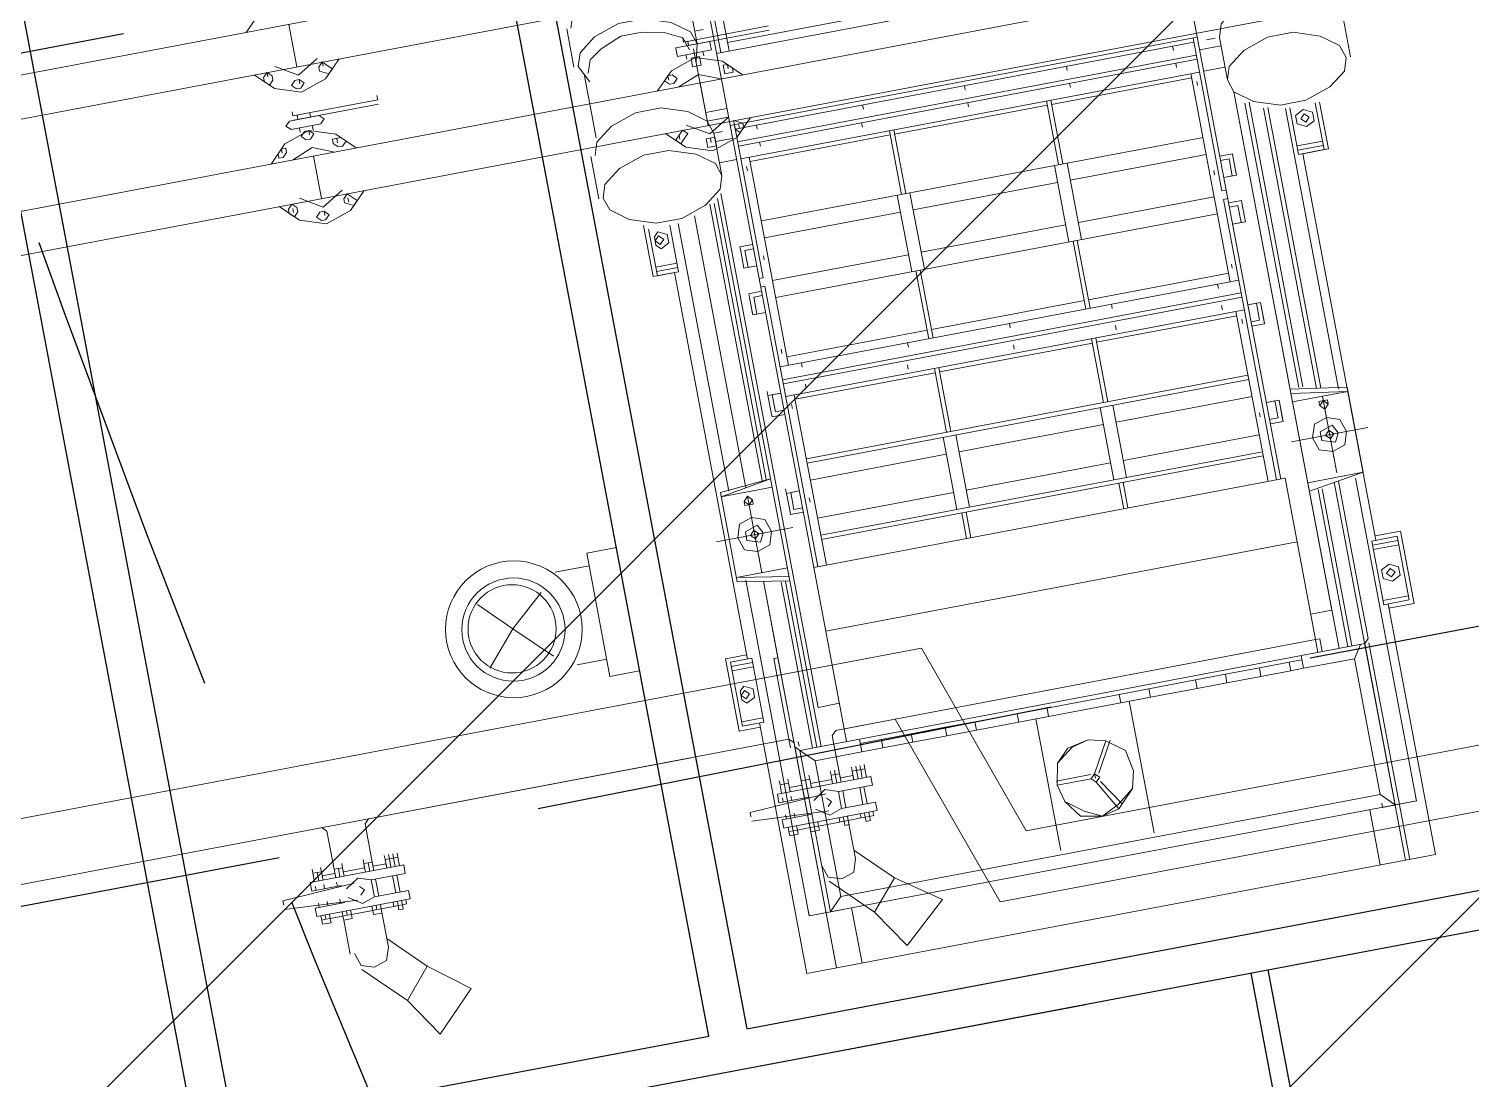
# Model space of a CAD drawing. Extents: x 407440 to 411585, y 6041728 to 6045069.
# Drawn here: x 410434.59 to 410453.75, y 6044300.17 to 6044314.12 of the extents above; entities that cross this region are included whole.
import ezdxf

# ---------------------------------------------------------------- set-up
doc = ezdxf.new("R2010")
doc.units = 0
doc.header["$LTSCALE"] = 5
doc.linetypes.add('foc-TIELINE', pattern=[1.875, 1.25, -0.625])
doc.layers.add('C-WS-T', color=13, linetype='Continuous', lineweight=9)
for name, color, linetype in [('P-BUFFER-PURPLE', 187, 'foc-TIELINE'), ('P-PROPOSED-EXISTING-H', 59, 'Continuous'), ('T-TIE', 201, 'foc-TIELINE')]:
    doc.layers.add(name, color=color, linetype=linetype)
doc.styles.add('80CG', font='ARIALN.TTF', dxfattribs={"height": 10})
doc.dimstyles.new('Compass 5 000', dxfattribs={"dimscale": 5, "dimtxt": 9, "dimasz": 2, "dimexe": 0.2, "dimexo": 0.0625, "dimgap": 0.5, "dimtad": 0, "dimtih": 1, "dimtoh": 1, "dimzin": 0, "dimdsep": 46, "dimtxsty": '80CG', "dimcen": 0.1, "dimse1": 1, "dimse2": 1, "dimclrd": 256, "dimclrt": 256, "dimaunit": 1, "dimadec": 4, "dimazin": 0, "dimtfac": 0.06, "dimtofl": 0, "dimtmove": 0, "dimatfit": 1, "dimfxl": 0.2, "dimtolj": 1, "dimtzin": 0, "dimlwd": -1, "dimarcsym": 0})

# ---------------------------------------------------------------- blocks, each defined once
blk = doc.blocks.new('P-RIG-877')
at = {"layer": 'T-TIE', "linetype": 'ByBlock', "lineweight": 25}
for points in [[(-5.7404, 0.0459), (-9.5405, 0.0459), (-9.5405, -12.2844), (-5.7404, -12.2844)], [(-9.4486, -0.0574), (-9.4486, -7.474), (-5.8437, -7.474), (-5.8437, -0.0574)], [(-5.8437, -7.5773), (-9.4486, -7.5773), (-9.4486, -8.8631), (-5.8437, -8.8631)], [(-9.4486, -8.9665), (-9.4486, -12.1811), (-5.8437, -12.1811), (-5.8437, -8.9665)]]:
    blk.add_lwpolyline(points, close=True, dxfattribs=at)
for points in [[(-5.7404, 0.0459), (-4.8219, 0.0459), (-4.8219, -6.1307), (-5.7404, -6.1307)], [(-5.7404, 0), (-4.8678, 0), (-4.8678, -6.0848), (-5.7404, -6.0848)], [(-6.5325, -4.4316), (-6.5325, -5.8207)], [(-6.5325, -6.5211), (-6.5211, -7.9102)], [(-5.7404, -7.4854), (-5.7404, -6.5785)], [(-8.7483, -9.9997), (-8.7483, -8.6105)], [(-6.5211, -8.6105), (-6.5211, -9.9997)]]:
    blk.add_lwpolyline(points, dxfattribs=at)
at = {"layer": 'T-TIE', "linetype": 'ByBlock', "lineweight": 18}
for points in [[(-6.5785, -7.0951), (-6.5785, -6.9344), (-6.0503, -6.7507), (-6.0503, -0.62), (-6.0618, -0.574), (-6.1077, -0.5396), (-6.1537, -0.5396), (-6.1996, -0.574), (-6.2111, -0.62)], [(-6.7507, -12.2844), (-6.7507, -6.831), (-6.2226, -6.6473), (-6.2226, -0.62)], [(-8.1972, -5.4304), (-8.2317, -5.4419), (-8.2661, -5.4878), (-8.2891, -5.5567), (-8.2891, -5.6256), (-8.2661, -5.6944), (-8.2317, -5.7404), (-8.1972, -5.7518), (-8.0824, -5.7518)], [(-8.1972, -5.4189), (-8.0824, -5.4189)], [(-7.9791, -5.5222), (-7.8528, -5.5222), (-7.8528, -5.5911), (-6.8081, -5.5911)], [(-7.9791, -5.5337), (-7.8528, -5.5337), (-7.8528, -5.6026), (-7.9791, -5.6026)], [(-7.8758, -5.5337), (-7.8758, -5.6026)], [(-7.8643, -5.5337), (-7.8643, -5.6026)], [(-6.6244, -5.5911), (-6.6244, -5.5222), (-6.8196, -5.5222), (-6.8196, -5.5911)], [(-6.7966, -5.5337), (-6.7966, -5.6026)], [(-6.7851, -5.5337), (-6.7851, -5.6026)], [(-7.2443, -5.7404), (-7.2214, -5.5911), (-6.9918, -5.5911), (-6.9918, -5.7404)], [(-7.2329, -5.7404), (-7.2099, -5.5911), (-7.2099, -5.7404)], [(-7.1066, -5.7633), (-7.1066, -5.5567)], [(-6.9918, -5.5911), (-6.9688, -5.7404), (-6.9918, -5.5911)], [(-6.6359, -7.2903), (-5.9585, -7.2903), (-5.9585, -5.5911), (-6.6359, -5.5911)], [(-7.9791, -5.6141), (-7.2214, -5.6141), (-7.9791, -5.6141)], [(-6.9803, -5.6141), (-6.1077, -5.6141), (-6.9803, -5.6141)], [(-6.1192, -5.6141), (-6.1077, -5.6141), (-6.1077, -5.7059), (-6.1192, -5.7059)], [(-6.1077, -5.6141), (-6.1077, -7.2558)], [(-7.9906, -5.66), (-7.2329, -5.66)], [(-7.0032, -5.66), (-7.2099, -5.66)], [(-7.0377, -5.66), (-7.0492, -5.66)], [(-6.9803, -5.66), (-6.7966, -5.66), (-6.8081, -5.66)], [(-6.5555, -5.66), (-6.7966, -5.66), (-6.5555, -5.66)], [(-6.544, -7.1984), (-6.1077, -7.1984), (-6.1422, -7.164), (-6.1422, -5.7059), (-6.1077, -5.6715), (-6.544, -5.6715), (-6.5555, -5.66)], [(-6.544, -5.66), (-5.9585, -5.66)], [(-8.0135, -5.7059), (-7.2443, -5.7059)], [(-7.9906, -5.6715), (-7.2329, -5.6715)], [(-6.9803, -5.6715), (-5.9585, -5.6715)], [(-6.9688, -5.7059), (-6.544, -5.7059)], [(-6.5555, -5.6715), (-6.567, -5.6715)], [(-6.544, -5.6715), (-6.544, -7.1984), (-6.544, -5.6715)], [(-6.544, -5.683), (-6.5096, -5.7059), (-6.5096, -5.8437), (-6.544, -5.8437)], [(-6.1422, -5.7059), (-6.5096, -5.7059)], [(-6.6473, -5.7978), (-6.6473, -5.7404), (-8.048, -5.7404), (-6.544, -5.7404)], [(-8.0135, -5.7174), (-7.2443, -5.7174)], [(-6.9688, -5.7174), (-6.544, -5.7174)], [(-6.1077, -5.7404), (-5.9585, -5.7404)], [(-8.1972, -5.7863), (-8.1972, -5.7633), (-8.1972, -5.7863)], [(-8.1743, -5.7518), (-8.1743, -5.8092)], [(-8.1169, -5.7518), (-8.1169, -5.8092)], [(-7.8873, -5.8092), (-7.8873, -5.7748), (-7.8758, -5.7748), (-7.8873, -5.7748), (-7.8758, -5.7748)], [(-7.8299, -5.7748), (-7.8299, -5.8092), (-7.8299, -5.7863), (-7.8758, -5.7863), (-7.8758, -5.8092)], [(-7.8299, -5.7748), (-7.8758, -5.7748), (-7.8299, -5.7748)], [(-7.761, -5.8092), (-7.761, -5.7748), (-7.7495, -5.7748), (-7.761, -5.7748), (-7.7495, -5.7748)], [(-7.7036, -5.7748), (-7.7036, -5.8092), (-7.7036, -5.7863), (-7.7495, -5.7863), (-7.7495, -5.8092)], [(-7.7036, -5.7748), (-7.7495, -5.7748), (-7.7036, -5.7748)], [(-7.4395, -5.8092), (-7.4395, -5.7863), (-7.4854, -5.7863), (-7.4854, -5.8092), (-7.4854, -5.7748)], [(-7.428, -5.7748), (-7.428, -5.8092)], [(-7.1755, -5.8092), (-7.1755, -5.7863), (-7.2214, -5.7863), (-7.2214, -5.8092), (-7.2214, -5.7748)], [(-7.164, -5.7748), (-7.164, -5.8092)], [(-9.4486, -7.0721), (-7.0147, -7.0721), (-6.5785, -7.0721), (-6.5785, -5.7978), (-7.0147, -5.7978), (-6.5785, -5.7978)], [(-9.4486, -5.8092), (-7.0147, -5.8092)], [(-8.4039, -5.8092), (-8.4039, -7.0721)], [(-7.7954, -5.8092), (-7.7954, -5.8207), (-8.2087, -5.8207)], [(-8.2087, -5.8092), (-8.2087, -7.0721)], [(-8.1972, -7.0606), (-8.1972, -5.8207)], [(-8.1628, -7.0606), (-8.1628, -5.8207)], [(-8.1513, -5.8207), (-8.1513, -7.0606)], [(-8.1169, -5.8207), (-8.1169, -7.0606)], [(-7.7725, -5.8092), (-7.7725, -5.8207), (-7.0147, -5.8207)], [(-7.5543, -7.0606), (-7.5543, -5.8207)], [(-7.5199, -7.0606), (-7.5199, -5.8207)], [(-7.5084, -5.8207), (-7.5084, -7.0606)], [(-7.474, -5.8207), (-7.474, -7.0606)], [(-7.0147, -5.7978), (-7.0147, -7.0721), (-7.0147, -5.7978)], [(-6.8425, -5.7978), (-6.8425, -7.0721)], [(-6.544, -5.7863), (-6.5785, -5.7863), (-6.5785, -5.7978), (-6.544, -5.7978)], [(-7.5543, -5.8437), (-8.1169, -5.8437)], [(-8.1054, -5.8437), (-8.1054, -6.2226)], [(-8.0824, -5.8322), (-8.0939, -5.8322)], [(-7.9447, -5.8437), (-7.9447, -7.0377), (-7.9447, -5.8437)], [(-7.8987, -5.8437), (-7.8987, -6.2111)], [(-7.8413, -5.8322), (-7.8528, -5.8322)], [(-7.7839, -5.8437), (-7.7839, -6.2111)], [(-7.738, -5.8437), (-7.738, -7.0377), (-7.738, -5.8437)], [(-7.5888, -5.8322), (-7.6002, -5.8322)], [(-7.5773, -6.2226), (-7.5773, -5.8437)], [(-7.0147, -5.8437), (-7.474, -5.8437)], [(-7.4625, -5.8437), (-7.4625, -6.2226)], [(-7.4395, -5.8322), (-7.451, -5.8322)], [(-7.3017, -5.8437), (-7.3017, -7.0377)], [(-7.2903, -5.8437), (-7.2903, -7.0377)], [(-7.2443, -5.8437), (-7.2443, -6.2111)], [(-7.1869, -5.8322), (-7.1984, -5.8322)], [(-7.141, -5.8437), (-7.141, -6.2111)], [(-7.0951, -5.8437), (-7.0951, -7.0377)], [(-7.0836, -5.8437), (-7.0836, -7.0377)], [(-6.5325, -5.8781), (-6.5325, -5.8437)], [(-6.5096, -5.8781), (-6.5096, -5.8437)], [(-8.1858, -5.8781), (-8.1972, -5.8781)], [(-8.1398, -5.8781), (-8.1513, -5.8781)], [(-7.5428, -5.8781), (-7.5543, -5.8781)], [(-7.4854, -5.8781), (-7.4969, -5.8781)], [(-6.5325, -6.0503), (-6.5325, -5.9585)], [(-6.5096, -6.0503), (-6.5096, -5.9585)], [(-8.1858, -6.1652), (-8.1972, -6.1652)], [(-8.1398, -6.1652), (-8.1513, -6.1652)], [(-7.5428, -6.1652), (-7.5543, -6.1652)], [(-7.4854, -6.1652), (-7.4969, -6.1652)], [(-6.5325, -6.257), (-6.5325, -6.1307)], [(-6.5096, -6.257), (-6.5096, -6.1307)], [(-8.1169, -6.2226), (-7.9447, -6.2226)], [(-8.1169, -6.234), (-7.9447, -6.234)], [(-8.1054, -6.234), (-8.1054, -6.6473)], [(-7.738, -6.2111), (-7.9447, -6.2111)], [(-7.738, -6.2226), (-7.5543, -6.2226)], [(-7.738, -6.234), (-7.5543, -6.234)], [(-7.5773, -6.6473), (-7.5773, -6.234)], [(-7.474, -6.2226), (-7.3017, -6.2226)], [(-7.474, -6.234), (-7.3017, -6.234)], [(-7.4625, -6.234), (-7.4625, -6.6473)], [(-7.0951, -6.2111), (-7.2903, -6.2111)], [(-7.0836, -6.2226), (-7.0147, -6.2226)], [(-7.0836, -6.234), (-7.0147, -6.234)], [(-7.738, -6.2455), (-7.9447, -6.2455)], [(-7.8987, -6.2455), (-7.8987, -6.6359)], [(-7.7839, -6.2455), (-7.7839, -6.6359)], [(-7.0951, -6.2455), (-7.2903, -6.2455)], [(-7.2443, -6.2455), (-7.2443, -6.6359)], [(-7.141, -6.2455), (-7.141, -6.6359)], [(-6.1537, -6.3144), (-6.5096, -6.3144)], [(-6.5325, -6.5325), (-6.5325, -6.3374)], [(-6.5096, -6.5325), (-6.5096, -6.3374)], [(-6.3374, -6.4292), (-6.4177, -6.3833)], [(-6.3259, -6.4407), (-6.3374, -6.4407), (-6.4177, -6.3948)], [(-6.3144, -6.4292), (-6.2455, -6.3833)], [(-6.3144, -6.4407), (-6.234, -6.3948)], [(-8.1858, -6.4407), (-8.1972, -6.4407)], [(-8.1398, -6.4407), (-8.1513, -6.4407)], [(-7.5428, -6.4407), (-7.5543, -6.4407)], [(-7.4854, -6.4407), (-7.4969, -6.4407)], [(-6.3374, -6.4522), (-6.3374, -6.544)], [(-6.3259, -6.4522), (-6.3259, -6.544)], [(-6.1537, -6.567), (-6.5096, -6.567)], [(-6.5325, -6.7277), (-6.5325, -6.6129)], [(-6.5096, -6.7277), (-6.5096, -6.6129)], [(-8.1169, -6.6473), (-7.9447, -6.6473)], [(-8.1169, -6.6588), (-7.9447, -6.6588)], [(-8.1054, -6.6588), (-8.1054, -7.0377)], [(-7.738, -6.6359), (-7.9447, -6.6359)], [(-7.738, -6.6473), (-7.5543, -6.6473)], [(-7.738, -6.6588), (-7.5543, -6.6588)], [(-7.5773, -7.0377), (-7.5773, -6.6588)], [(-7.474, -6.6473), (-7.3017, -6.6473)], [(-7.474, -6.6588), (-7.3017, -6.6588)], [(-7.4625, -6.6588), (-7.4625, -7.0377)], [(-7.0951, -6.6359), (-7.2903, -6.6359)], [(-7.0836, -6.6473), (-7.0147, -6.6473)], [(-7.0836, -6.6588), (-7.0147, -6.6588)], [(-8.4269, -6.6703), (-8.4269, -7.0377)], [(-7.738, -6.6703), (-7.9447, -6.6703)], [(-7.8987, -6.6703), (-7.8987, -7.0377)], [(-7.7839, -6.6703), (-7.7839, -7.0377)], [(-7.0951, -6.6703), (-7.2903, -6.6703)], [(-7.2443, -6.6703), (-7.2443, -7.0377)], [(-7.141, -6.6703), (-7.141, -7.0377)], [(-8.1858, -6.7162), (-8.1972, -6.7162)], [(-8.1398, -6.7277), (-8.1513, -6.7277)], [(-7.5428, -6.7162), (-7.5543, -6.7162)], [(-7.4854, -6.7277), (-7.4969, -6.7277)], [(-6.5325, -6.8999), (-6.5325, -6.8081)], [(-6.5096, -6.8999), (-6.5096, -6.8081)], [(-6.0848, -6.8999), (-5.9815, -7.0147)], [(-8.1858, -7.0032), (-8.1972, -7.0032)], [(-8.1398, -7.0032), (-8.1513, -7.0032)], [(-7.5428, -7.0032), (-7.5543, -7.0032)], [(-7.4854, -7.0032), (-7.4969, -7.0032)], [(-6.5325, -7.0377), (-6.5325, -6.9803)], [(-6.5096, -7.0377), (-6.5096, -6.9803)], [(-8.7598, -7.0377), (-8.4039, -7.0377)], [(-8.335, -7.0147), (-8.3809, -7.0606), (-8.4039, -7.1295), (-8.3809, -7.1984), (-8.335, -7.2443)], [(-8.358, -7.0492), (-8.3695, -7.0492)], [(-8.2202, -7.2443), (-8.1743, -7.1984), (-8.1513, -7.1295), (-8.1743, -7.0606), (-8.2202, -7.0147)], [(-8.1972, -7.0492), (-8.2087, -7.0492)], [(-8.1169, -7.0377), (-7.5543, -7.0377)], [(-8.0824, -7.0492), (-8.0939, -7.0492)], [(-7.8413, -7.0492), (-7.8528, -7.0492)], [(-7.5888, -7.0492), (-7.6002, -7.0492)], [(-7.474, -7.0377), (-7.0147, -7.0377)], [(-7.4395, -7.0492), (-7.451, -7.0492)], [(-7.1869, -7.0492), (-7.1984, -7.0492)], [(-6.544, -7.0377), (-6.5096, -7.0377), (-6.5096, -7.164), (-6.544, -7.1984), (-6.5555, -7.2099), (-6.7966, -7.2099), (-6.7966, -7.2214), (-6.5555, -7.2214)], [(-9.1501, -7.0721), (-9.1501, -7.0606), (-8.4039, -7.0606)], [(-8.335, -7.0721), (-8.358, -7.1295), (-8.335, -7.1869)], [(-8.2546, -7.1295), (-8.2546, -7.0721)], [(-8.2317, -7.1869), (-8.1972, -7.1295), (-8.2317, -7.0721), (-8.2317, -7.1295)], [(-7.7954, -7.0721), (-7.7954, -7.0606), (-8.2087, -7.0606)], [(-8.1743, -7.1181), (-8.1743, -7.0721)], [(-8.1169, -7.1181), (-8.1169, -7.0721)], [(-6.6473, -7.0721), (-6.6473, -7.1295), (-8.0365, -7.1295)], [(-7.8873, -7.1066), (-7.8873, -7.0721)], [(-7.8299, -7.1066), (-7.8758, -7.1066), (-7.8299, -7.1066), (-7.8299, -7.0721), (-7.8299, -7.0951), (-7.8758, -7.0951), (-7.8758, -7.0721)], [(-7.7725, -7.0721), (-7.7725, -7.0606), (-7.0147, -7.0606)], [(-7.761, -7.1066), (-7.761, -7.0721)], [(-7.7495, -7.0721), (-7.7495, -7.0951), (-7.7036, -7.0951), (-7.7036, -7.0721), (-7.7036, -7.1066), (-7.7151, -7.1066)], [(-7.4969, -7.1066), (-7.4854, -7.1066), (-7.4854, -7.0721), (-7.4854, -7.0951), (-7.4395, -7.0951), (-7.4395, -7.0721)], [(-7.428, -7.1066), (-7.428, -7.0721)], [(-7.2329, -7.1066), (-7.2214, -7.1066), (-7.2214, -7.0721), (-7.2214, -7.0951), (-7.1755, -7.0951), (-7.1755, -7.0721)], [(-7.164, -7.1066), (-7.164, -7.0721)], [(-6.5785, -7.0721), (-7.0147, -7.0721)], [(-6.5785, -7.0721), (-6.544, -7.0721), (-6.5785, -7.0721)], [(-8.5417, -7.4395), (-8.5761, -7.428), (-8.6105, -7.3821), (-8.6335, -7.3132), (-8.6335, -7.2443), (-8.6105, -7.1755), (-8.5761, -7.1295), (-8.5417, -7.1181), (-8.4383, -7.1181), (-8.4498, -7.1181)], [(-8.3924, -7.4166), (-8.4383, -7.4395), (-8.4728, -7.428), (-8.5072, -7.3821), (-8.5302, -7.3132), (-8.5302, -7.2443), (-8.5072, -7.1755), (-8.4728, -7.1295), (-8.4383, -7.1181), (-8.3924, -7.1295), (-8.4039, -7.1295)], [(-8.1972, -7.4395), (-8.2317, -7.428), (-8.2661, -7.3821), (-8.2891, -7.3132), (-8.2891, -7.2443), (-8.2661, -7.1755), (-8.2317, -7.1295), (-8.1972, -7.1181), (-8.0824, -7.1181)], [(-7.8758, -7.1066), (-7.8873, -7.1066), (-7.8758, -7.1066)], [(-7.7495, -7.1066), (-7.761, -7.1066), (-7.7495, -7.1066)], [(-7.7495, -7.1066), (-7.7036, -7.1066), (-7.7495, -7.1066)], [(-7.4854, -7.1066), (-7.4395, -7.1066), (-7.4854, -7.1066)], [(-7.4395, -7.1066), (-7.428, -7.1066), (-7.4395, -7.1066)], [(-7.2214, -7.1066), (-7.1755, -7.1066), (-7.2214, -7.1066)], [(-7.1755, -7.1066), (-7.164, -7.1066), (-7.1755, -7.1066)], [(-7.1295, -7.3132), (-7.1295, -7.1066)], [(-8.4269, -7.141), (-8.4613, -7.1525), (-8.4843, -7.1984), (-8.4957, -7.2558), (-8.4957, -7.3132), (-8.4728, -7.3706), (-8.4498, -7.4051), (-8.4154, -7.4166)], [(-8.4498, -7.1525), (-8.4613, -7.1525)], [(-8.4383, -7.141), (-8.4498, -7.141)], [(-8.4269, -7.1295), (-8.2432, -7.1295)], [(-8.335, -7.1295), (-8.2202, -7.1295)], [(-8.1743, -7.1295), (-8.1858, -7.1295)], [(-8.025, -7.141), (-6.544, -7.141)], [(-8.0135, -7.1525), (-7.2673, -7.1525)], [(-8.0135, -7.164), (-7.2673, -7.164)], [(-7.2443, -7.141), (-7.2443, -7.2788), (-7.2673, -7.141), (-7.2558, -7.2788), (-7.0147, -7.2788), (-6.9918, -7.141)], [(-7.0262, -7.141), (-7.0262, -7.2788), (-7.0032, -7.141)], [(-6.9918, -7.1525), (-6.544, -7.1525)], [(-6.9918, -7.164), (-6.544, -7.164)], [(-6.1422, -7.164), (-6.5096, -7.164)], [(-6.1192, -7.2558), (-6.1077, -7.2558), (-6.1077, -7.164)], [(-6.1077, -7.141), (-5.9585, -7.141)], [(-6.5555, -7.1984), (-6.567, -7.1984)], [(-8.358, -7.2099), (-8.3695, -7.2099)], [(-8.1972, -7.2099), (-8.2087, -7.2099)], [(-7.0262, -7.2099), (-7.2329, -7.2099)], [(-7.0606, -7.2099), (-7.0721, -7.2099)], [(-6.7966, -7.2099), (-7.0032, -7.2099), (-5.9585, -7.2099), (-6.544, -7.2099)], [(-6.5785, -8.358), (-6.5785, -7.2214)], [(-7.9791, -7.2558), (-7.2558, -7.2558), (-7.9791, -7.2558)], [(-7.9791, -7.3362), (-7.8528, -7.3362), (-7.8528, -7.2788), (-7.9791, -7.2788)], [(-7.8758, -7.3362), (-7.8758, -7.2788)], [(-7.8643, -7.3362), (-7.8643, -7.2788)], [(-7.0147, -7.2558), (-6.1077, -7.2558), (-7.0147, -7.2558)], [(-6.7966, -7.3362), (-6.7966, -7.2788)], [(-6.7851, -7.3362), (-6.7851, -7.2788)], [(-7.9906, -7.3477), (-7.8528, -7.3477), (-7.8528, -7.2903), (-6.8081, -7.2903)], [(-6.8196, -7.2903), (-6.8196, -7.3477), (-6.6244, -7.3477), (-6.6244, -7.2903)], [(-8.4154, -7.428), (-8.2432, -7.428)], [(-8.5417, -7.451), (-8.4383, -7.451)], [(-8.1972, -7.451), (-8.0824, -7.451)], [(-6.5785, -10.413), (-6.5785, -7.4854)], [(-8.4498, -7.9791), (-8.4613, -7.9791)], [(-8.6909, -8.0595), (-8.7368, -8.1054), (-8.7598, -8.1743), (-8.7368, -8.2432), (-8.6909, -8.2891)], [(-8.5761, -8.2891), (-8.5302, -8.2432), (-8.5072, -8.1743), (-8.5302, -8.1054), (-8.5761, -8.0595)], [(-8.335, -8.0595), (-8.3809, -8.1054), (-8.4039, -8.1743), (-8.3809, -8.2432), (-8.335, -8.2891)], [(-8.2202, -8.2891), (-8.1743, -8.2432), (-8.1513, -8.1743), (-8.1743, -8.1054), (-8.2202, -8.0595)], [(-8.5876, -8.2317), (-8.5531, -8.1743), (-8.5876, -8.1169)], [(-8.5646, -8.1054), (-8.5761, -8.1054)], [(-8.358, -8.1054), (-8.3695, -8.1054)], [(-8.335, -8.1169), (-8.358, -8.1743), (-8.335, -8.2317)], [(-8.2317, -8.2317), (-8.1972, -8.1743), (-8.2317, -8.1169)], [(-8.1972, -8.1054), (-8.2087, -8.1054)], [(-8.6909, -8.1743), (-8.5761, -8.1743)], [(-8.5302, -8.1743), (-8.5417, -8.1743)], [(-8.4383, -8.1628), (-8.4498, -8.1628)], [(-8.4383, -8.1972), (-8.4498, -8.1972)], [(-8.3924, -8.1743), (-8.4039, -8.1743)], [(-8.335, -8.1743), (-8.2202, -8.1743)], [(-8.1743, -8.1743), (-8.1858, -8.1743)], [(-6.0848, -8.1743), (-5.9815, -8.2776)], [(-8.4498, -8.2087), (-8.4613, -8.2087)], [(-8.5646, -8.2546), (-8.5761, -8.2546)], [(-8.358, -8.2546), (-8.3695, -8.2546)], [(-8.1972, -8.2546), (-8.2087, -8.2546)]]:
    blk.add_lwpolyline(points, dxfattribs=at)
at = {"layer": 'T-TIE', "linetype": 'ByBlock', "lineweight": 5}
for points in [[(-8.6909, -12.2844), (-8.6909, -1.1366)], [(-8.5761, -12.2844), (-8.5761, -1.1366)], [(-8.335, -12.2844), (-8.335, -1.1366)], [(-8.2202, -12.2844), (-8.2202, -1.1366)], [(-8.4498, -6.9229), (-8.4498, -7.1525)], [(-8.4383, -7.1525), (-8.4383, -6.9229)], [(-6.1652, -7.0147), (-6.0848, -6.8999)], [(-6.4751, -7.0377), (-6.4637, -7.0377), (-6.4407, -7.0377), (-6.4637, -7.0377), (-6.4637, -7.0492)], [(-6.4751, -7.0721), (-6.4637, -7.0721), (-6.4407, -7.0721), (-6.4637, -7.0721), (-6.4637, -7.0492), (-6.4407, -7.0492)], [(-6.4751, -7.0492), (-6.4637, -7.0492), (-6.4637, -7.0606), (-6.4407, -7.0606)], [(-6.4177, -7.1984), (-6.4177, -7.2788), (-6.4407, -7.2788), (-6.4407, -7.0262), (-6.4177, -7.0262), (-6.4177, -7.1181)], [(-6.3718, -7.0492), (-6.4177, -7.0492)], [(-6.3718, -7.1181), (-6.3718, -7.0262), (-6.3488, -7.0262), (-6.3488, -7.2788), (-6.3718, -7.2788), (-6.3718, -7.1984)], [(-6.3374, -7.0377), (-6.3488, -7.0377), (-6.3374, -7.0377), (-6.3374, -7.0492), (-6.3488, -7.0492)], [(-6.3488, -7.0606), (-6.3374, -7.0606), (-6.3374, -7.0492), (-6.3259, -7.0492), (-6.3259, -7.0606), (-6.3374, -7.0606), (-6.3374, -7.0721), (-6.3488, -7.0721), (-6.3374, -7.0721), (-6.3374, -7.1066), (-6.3259, -7.1066), (-6.3259, -7.1181), (-6.3374, -7.1181), (-6.3374, -7.1295), (-6.3488, -7.1295), (-6.3374, -7.1295), (-6.3374, -7.1869), (-6.3259, -7.1869), (-6.3259, -7.2099), (-6.3374, -7.2099), (-6.3374, -7.2443), (-6.3488, -7.2443)], [(-6.257, -7.1066), (-6.1652, -7.0147), (-6.0848, -7.0836), (-5.9815, -7.0147)], [(-6.4637, -7.0606), (-6.4751, -7.0606)], [(-6.4407, -7.0721), (-6.4522, -7.0721), (-6.4522, -7.1066), (-6.4637, -7.1066), (-6.4637, -7.1181), (-6.4407, -7.1181)], [(-6.3718, -7.0606), (-6.4177, -7.0606)], [(-6.1881, -7.1869), (-6.0848, -7.0836)], [(-8.4154, -7.1066), (-8.4039, -7.1066)], [(-6.5785, -7.0951), (-6.567, -7.1066), (-6.4637, -7.1066), (-6.4407, -7.1066)], [(-6.4637, -7.1066), (-6.4751, -7.1066), (-6.4637, -7.1066), (-6.4637, -7.1295), (-6.4407, -7.1295)], [(-6.4637, -7.1181), (-6.4751, -7.1181)], [(-6.3833, -7.1869), (-6.3603, -7.1525), (-6.3718, -7.1181), (-6.4177, -7.1181), (-6.4292, -7.1525), (-6.4062, -7.1869)], [(-6.3718, -7.1066), (-6.4177, -7.1066)], [(-6.234, -7.1984), (-6.1996, -7.1869), (-6.1881, -7.1525), (-6.1996, -7.1181), (-6.234, -7.1066), (-6.3374, -7.1066), (-6.3488, -7.1066), (-6.3374, -7.1066), (-6.3374, -7.1181), (-6.3488, -7.1181)], [(-8.4154, -7.1525), (-8.4039, -7.1525)], [(-6.4522, -7.1869), (-6.4522, -7.1295), (-6.4637, -7.1295), (-6.4751, -7.1295)], [(-6.3948, -7.3591), (-6.4062, -7.3591), (-6.4177, -7.1525)], [(-6.3833, -7.1525), (-6.3948, -7.141), (-6.4062, -7.1525)], [(-6.3718, -7.1525), (-6.3833, -7.3591)], [(-6.4407, -7.1869), (-6.4637, -7.1869), (-6.4637, -7.2099), (-6.4637, -7.1869), (-6.4751, -7.1869)], [(-6.4637, -7.1984), (-6.4407, -7.1984)], [(-6.3488, -7.1869), (-6.3374, -7.1869), (-6.3374, -7.1984), (-6.3488, -7.1984)], [(-6.3374, -7.1984), (-6.3374, -7.2099), (-6.3488, -7.2099), (-6.3374, -7.2099), (-6.3488, -7.2099)], [(-6.5785, -7.2214), (-6.567, -7.2099), (-6.4637, -7.2099), (-6.4751, -7.2099), (-6.4637, -7.2099)], [(-6.4637, -7.2099), (-6.4407, -7.2099), (-6.4637, -7.2099)], [(-6.4407, -7.2443), (-6.4522, -7.2443), (-6.4522, -7.2099)], [(-6.4177, -7.2099), (-6.4292, -7.2099)], [(-6.3718, -7.2099), (-6.3833, -7.2099)], [(-6.234, -7.2099), (-6.3259, -7.2099)], [(-6.4637, -7.2443), (-6.4751, -7.2443)], [(-6.4637, -7.2673), (-6.4751, -7.2673)], [(-6.4407, -7.2443), (-6.4637, -7.2443), (-6.4407, -7.2443)], [(-6.4637, -7.2673), (-6.4407, -7.2673), (-6.4637, -7.2673)], [(-6.4177, -7.2443), (-6.4292, -7.2443)], [(-6.4177, -7.2673), (-6.4292, -7.2673)], [(-6.3718, -7.2443), (-6.3833, -7.2443)], [(-6.3718, -7.2673), (-6.3833, -7.2673)], [(-6.3374, -7.2443), (-6.3488, -7.2443), (-6.3374, -7.2443)], [(-7.164, -7.5773), (-7.164, -7.6576), (-6.831, -7.6576), (-6.831, -7.5773)], [(-7.1295, -7.6576), (-7.1295, -7.7495)], [(-6.877, -7.6576), (-6.877, -7.738)], [(-7.0836, -7.7954), (-7.0032, -7.8873), (-7.0836, -7.9676), (-7.0032, -7.8873), (-7.0836, -7.9676), (-7.0032, -7.8873), (-7.0836, -7.9676), (-7.0032, -7.8873), (-7.0836, -7.9676), (-7.0032, -7.8873), (-7.0836, -7.9676), (-7.0032, -7.8873), (-7.0836, -7.9676), (-7.0032, -7.8873), (-7.0836, -7.9676), (-7.0032, -7.8873), (-7.0836, -7.9676), (-7.0032, -7.8873), (-7.0836, -7.9676), (-7.0032, -7.8873), (-7.0836, -7.9676)], [(-6.9114, -7.9676), (-7.0032, -7.8873), (-6.9114, -7.7954)], [(-8.4498, -7.9791), (-8.4498, -8.2087)], [(-8.4383, -8.2087), (-8.4383, -7.9791)], [(-8.4154, -8.1628), (-8.4039, -8.1628)], [(-8.4154, -8.1972), (-8.4039, -8.1972)], [(-6.1652, -8.2776), (-6.0848, -8.1743)], [(-6.4751, -8.3006), (-6.4637, -8.3006), (-6.4407, -8.3006), (-6.4637, -8.3006), (-6.4637, -8.312)], [(-6.4751, -8.335), (-6.4637, -8.335), (-6.4407, -8.335), (-6.4637, -8.335), (-6.4637, -8.312), (-6.4407, -8.312)], [(-6.4751, -8.312), (-6.4637, -8.312), (-6.4637, -8.3235), (-6.4407, -8.3235)], [(-6.4177, -8.4613), (-6.4177, -8.5417), (-6.4407, -8.5417), (-6.4407, -8.2891), (-6.4177, -8.2891), (-6.4177, -8.3809)], [(-6.3718, -8.312), (-6.4177, -8.312)], [(-6.3718, -8.3809), (-6.3718, -8.2891), (-6.3488, -8.2891), (-6.3488, -8.5417), (-6.3718, -8.5417), (-6.3718, -8.4613)], [(-6.3374, -8.3006), (-6.3488, -8.3006), (-6.3374, -8.3006), (-6.3374, -8.312), (-6.3488, -8.312)], [(-6.3488, -8.3235), (-6.3374, -8.3235), (-6.3374, -8.312), (-6.3259, -8.312), (-6.3259, -8.3235), (-6.3374, -8.3235), (-6.3374, -8.335), (-6.3488, -8.335), (-6.3374, -8.335), (-6.3374, -8.3695), (-6.3488, -8.3695), (-6.3374, -8.3695), (-6.3374, -8.3809), (-6.3488, -8.3809)], [(-6.257, -8.3695), (-6.1652, -8.2776), (-6.0848, -8.3465), (-5.9815, -8.2776)], [(-6.4637, -8.3235), (-6.4751, -8.3235)], [(-6.4407, -8.335), (-6.4522, -8.335), (-6.4522, -8.3695), (-6.4637, -8.3695), (-6.4637, -8.3924), (-6.4407, -8.3924)], [(-6.3718, -8.3235), (-6.4177, -8.3235)], [(-6.1881, -8.4498), (-6.0848, -8.3465)], [(-6.5785, -8.358), (-6.567, -8.3695), (-6.4637, -8.3695), (-6.4407, -8.3695)], [(-6.4522, -8.4498), (-6.4522, -8.3924), (-6.4637, -8.3924), (-6.4751, -8.3924), (-6.4637, -8.3924), (-6.4637, -8.3695), (-6.4751, -8.3695), (-6.4637, -8.3695)], [(-6.4637, -8.3809), (-6.4407, -8.3809)], [(-6.3833, -8.4498), (-6.3603, -8.4154), (-6.3718, -8.3809), (-6.4177, -8.3809), (-6.4292, -8.4154), (-6.4062, -8.4498)], [(-6.3718, -8.3695), (-6.4177, -8.3695)], [(-6.3374, -8.3809), (-6.3374, -8.3924), (-6.3488, -8.3924), (-6.3374, -8.3924), (-6.3374, -8.4498), (-6.3259, -8.4498), (-6.3259, -8.4728)], [(-6.3374, -8.3924), (-6.3259, -8.3924), (-6.3259, -8.3695), (-6.3374, -8.3695), (-6.234, -8.3695), (-6.1996, -8.3809), (-6.1881, -8.4154), (-6.1996, -8.4498), (-6.234, -8.4613)], [(-6.3948, -8.622), (-6.4062, -8.622), (-6.4177, -8.4269)], [(-6.3833, -8.4154), (-6.3948, -8.4039), (-6.4062, -8.4154)], [(-6.3718, -8.4269), (-6.3833, -8.622)], [(-6.4407, -8.4498), (-6.4637, -8.4498), (-6.4637, -8.4728), (-6.4637, -8.4498), (-6.4751, -8.4498)], [(-6.4637, -8.4613), (-6.4407, -8.4613)], [(-6.3488, -8.4498), (-6.3374, -8.4498), (-6.3374, -8.4613), (-6.3488, -8.4613)], [(-6.3374, -8.4613), (-6.3374, -8.4728), (-6.3488, -8.4728), (-6.3374, -8.4728), (-6.3488, -8.4728)], [(-6.5785, -8.4843), (-6.567, -8.4728), (-6.4637, -8.4728), (-6.4751, -8.4728), (-6.4637, -8.4728)], [(-6.4522, -8.4728), (-6.4522, -8.5072), (-6.4407, -8.5072), (-6.4637, -8.5072), (-6.4637, -8.5302), (-6.4637, -8.5072), (-6.4751, -8.5072)], [(-6.4637, -8.4728), (-6.4407, -8.4728), (-6.4637, -8.4728)], [(-6.4177, -8.4728), (-6.4292, -8.4728)], [(-6.3718, -8.4728), (-6.3833, -8.4728)], [(-6.234, -8.4728), (-6.3259, -8.4728), (-6.3374, -8.4728), (-6.3374, -8.5072), (-6.3488, -8.5072), (-6.3374, -8.5072)], [(-6.4637, -8.5302), (-6.4751, -8.5302)], [(-6.4407, -8.5187), (-6.4637, -8.5187)], [(-6.4637, -8.5302), (-6.4407, -8.5302), (-6.4637, -8.5302)], [(-6.4177, -8.5072), (-6.4292, -8.5072)], [(-6.4177, -8.5302), (-6.4292, -8.5302)], [(-6.3718, -8.5072), (-6.3833, -8.5072)], [(-6.3718, -8.5302), (-6.3833, -8.5302)], [(-6.3488, -8.5187), (-6.3374, -8.5187), (-6.3374, -8.5072), (-6.3259, -8.5072), (-6.3259, -8.5302), (-6.3374, -8.5302), (-6.3488, -8.5302), (-6.3374, -8.5302), (-6.3374, -8.5187)]]:
    blk.add_lwpolyline(points, dxfattribs=at)
at = {"layer": 'T-TIE', "linetype": 'ByBlock', "lineweight": 18}
for points in [[(-8.0824, -5.7518), (-8.048, -5.7404), (-8.0135, -5.6944), (-7.9906, -5.6256), (-7.9906, -5.5567), (-8.0135, -5.4878), (-8.048, -5.4419), (-8.0824, -5.4304), (-8.1169, -5.4419), (-8.1513, -5.4878), (-8.1743, -5.5567), (-8.1743, -5.6256), (-8.1513, -5.6944), (-8.1169, -5.7404)], [(-7.9561, -5.5452), (-7.9676, -5.5682), (-7.9561, -5.5911), (-7.9332, -5.5911), (-7.9217, -5.5682), (-7.9332, -5.5452)], [(-6.6359, -5.6026), (-6.8081, -5.6026), (-6.8081, -5.5337), (-6.6359, -5.5337)], [(-6.7277, -5.5452), (-6.7392, -5.5682), (-6.7277, -5.5911), (-6.7047, -5.5911), (-6.6933, -5.5682), (-6.7047, -5.5452)], [(-6.6473, -5.6026), (-6.6473, -5.5337)], [(-7.9447, -5.5567), (-7.9561, -5.5682), (-7.9447, -5.5796), (-7.9332, -5.5682)], [(-7.9447, -5.5567), (-7.9561, -5.5682), (-7.9447, -5.5796), (-7.9332, -5.5682)], [(-6.7162, -5.5567), (-6.7277, -5.5682), (-6.7162, -5.5796), (-6.7047, -5.5682)], [(-6.7162, -5.5567), (-6.7277, -5.5682), (-6.7162, -5.5796), (-6.7047, -5.5682)], [(-7.1066, -5.6141), (-7.141, -5.6256), (-7.1525, -5.66), (-7.141, -5.6944), (-7.1066, -5.7059), (-7.0721, -5.6944), (-7.0606, -5.66), (-7.0721, -5.6256)], [(-7.1869, -5.6485), (-7.1984, -5.66), (-7.1869, -5.6715), (-7.1755, -5.66)], [(-7.1755, -5.66), (-7.1869, -5.6485), (-7.1984, -5.6485), (-7.1984, -5.6715), (-7.1869, -5.6715)], [(-7.1066, -5.637), (-7.1295, -5.6485), (-7.1181, -5.683), (-7.0951, -5.683), (-7.0836, -5.6485)], [(-7.1066, -5.6485), (-7.1181, -5.66), (-7.1066, -5.6715), (-7.0951, -5.66)], [(-7.4395, -5.7748), (-7.428, -5.7748), (-7.4854, -5.7748)], [(-7.1755, -5.7748), (-7.164, -5.7748), (-7.2214, -5.7748)], [(-6.5096, -5.8781), (-6.5325, -5.8781), (-6.5325, -5.9585), (-6.5096, -5.9585)], [(-6.5096, -6.0503), (-6.5325, -6.0503), (-6.5325, -6.1307), (-6.5096, -6.1307)], [(-6.5096, -6.257), (-6.5325, -6.257), (-6.5325, -6.3374), (-6.5096, -6.3374)], [(-6.3259, -6.3374), (-6.3833, -6.3488), (-6.4177, -6.3948), (-6.4292, -6.4407), (-6.4177, -6.4866), (-6.3833, -6.5325), (-6.3259, -6.544), (-6.28, -6.5325), (-6.2455, -6.4866), (-6.2226, -6.4407), (-6.2455, -6.3948), (-6.28, -6.3488)], [(-6.3259, -6.3374), (-6.3833, -6.3488), (-6.4177, -6.3948), (-6.4292, -6.4407), (-6.4177, -6.4981), (-6.3833, -6.5325), (-6.3259, -6.544), (-6.28, -6.5325), (-6.234, -6.4981), (-6.2226, -6.4407), (-6.234, -6.3948), (-6.28, -6.3488)], [(-6.3259, -6.4292), (-6.3374, -6.4407), (-6.3259, -6.4522), (-6.3144, -6.4407)], [(-6.5096, -6.5325), (-6.5325, -6.5325), (-6.5325, -6.6129), (-6.5096, -6.6129)], [(-6.5096, -6.7277), (-6.5325, -6.7277), (-6.5325, -6.8081), (-6.5096, -6.8081)], [(-6.5096, -6.8999), (-6.5325, -6.8999), (-6.5325, -6.9803), (-6.5096, -6.9803)], [(-8.3695, -7.0492), (-8.3695, -7.0606), (-8.3465, -7.0606), (-8.3465, -7.0377), (-8.358, -7.0377)], [(-8.1972, -7.0377), (-8.2087, -7.0377), (-8.2202, -7.0606), (-8.1972, -7.0606), (-8.1858, -7.0492)], [(-8.4728, -7.0951), (-8.4728, -7.1181)], [(-8.4039, -7.141), (-8.3809, -7.141), (-8.3809, -7.1181), (-8.4039, -7.1181)], [(-8.1972, -7.0951), (-8.1972, -7.1181)], [(-8.1628, -7.1181), (-8.1858, -7.1181), (-8.1858, -7.141), (-8.1628, -7.141)], [(-8.0824, -7.4395), (-8.048, -7.428), (-8.0135, -7.3821), (-7.9906, -7.3132), (-7.9906, -7.2443), (-8.0135, -7.1755), (-8.048, -7.1295), (-8.0824, -7.1181), (-8.1169, -7.1295), (-8.1513, -7.1755), (-8.1743, -7.2443), (-8.1743, -7.3132), (-8.1513, -7.3821), (-8.1169, -7.428)], [(-7.1295, -7.164), (-7.164, -7.1755), (-7.1755, -7.2099), (-7.164, -7.2443), (-7.1295, -7.2558), (-7.0951, -7.2443), (-7.0836, -7.2099), (-7.0951, -7.1755)], [(-8.358, -7.2214), (-8.3465, -7.2099), (-8.3465, -7.1984), (-8.358, -7.1869), (-8.3695, -7.1984), (-8.3695, -7.2099)], [(-8.1858, -7.2099), (-8.1972, -7.1984), (-8.2087, -7.1869), (-8.2202, -7.1984), (-8.2087, -7.2099), (-8.1972, -7.2214)], [(-7.2214, -7.1984), (-7.2329, -7.2099), (-7.2214, -7.2214), (-7.2099, -7.2099)], [(-7.2329, -7.2099), (-7.2214, -7.2214), (-7.2099, -7.2214), (-7.2099, -7.1984), (-7.2214, -7.1984)], [(-7.1295, -7.1869), (-7.1525, -7.1984), (-7.141, -7.2329), (-7.1181, -7.2329), (-7.1066, -7.1984)], [(-7.1295, -7.1984), (-7.141, -7.2099), (-7.1295, -7.2214), (-7.1181, -7.2099)], [(-7.2558, -7.2099), (-7.9906, -7.2099)], [(-6.6359, -7.3362), (-6.6359, -7.2788), (-6.8081, -7.2788), (-6.8081, -7.3362)], [(-6.6473, -7.2788), (-6.6473, -7.3362)], [(-7.9332, -7.3247), (-7.9217, -7.3132), (-7.9332, -7.2903), (-7.9561, -7.2903), (-7.9676, -7.3132), (-7.9561, -7.3247)], [(-7.9447, -7.3017), (-7.9561, -7.3132), (-7.9447, -7.3247), (-7.9332, -7.3132)], [(-7.9447, -7.3017), (-7.9561, -7.3132), (-7.9447, -7.3247), (-7.9332, -7.3132)], [(-6.7277, -7.2903), (-6.7392, -7.3132), (-6.7277, -7.3247), (-6.7047, -7.3247), (-6.6933, -7.3132), (-6.7047, -7.2903)], [(-6.7162, -7.3017), (-6.7277, -7.3132), (-6.7162, -7.3247), (-6.7047, -7.3132)], [(-6.7162, -7.3017), (-6.7277, -7.3132), (-6.7162, -7.3247), (-6.7047, -7.3132)], [(-8.5531, -8.0824), (-8.5646, -8.0939), (-8.5761, -8.1054), (-8.5646, -8.1169), (-8.5531, -8.1169), (-8.5417, -8.0939)], [(-8.3695, -8.0939), (-8.3695, -8.1169), (-8.358, -8.1169), (-8.3465, -8.1054), (-8.3465, -8.0939), (-8.358, -8.0824)], [(-8.1972, -8.0824), (-8.2087, -8.0939), (-8.2202, -8.1054), (-8.2087, -8.1169), (-8.1972, -8.1169), (-8.1858, -8.0939)], [(-8.5187, -8.1743), (-8.5302, -8.1628), (-8.5417, -8.1743), (-8.5417, -8.1858), (-8.5302, -8.1972), (-8.5187, -8.1858)], [(-8.4039, -8.1858), (-8.3924, -8.1972), (-8.3809, -8.1858), (-8.3809, -8.1743), (-8.3924, -8.1628), (-8.4039, -8.1743)], [(-8.1628, -8.1743), (-8.1743, -8.1628), (-8.1858, -8.1743), (-8.1858, -8.1858), (-8.1743, -8.1972), (-8.1628, -8.1858)], [(-8.5417, -8.2546), (-8.5531, -8.2432), (-8.5646, -8.2432), (-8.5761, -8.2546), (-8.5646, -8.2661), (-8.5531, -8.2661)], [(-8.358, -8.2661), (-8.3465, -8.2661), (-8.3465, -8.2546), (-8.358, -8.2432), (-8.3695, -8.2432), (-8.3695, -8.2546)], [(-8.1858, -8.2546), (-8.1972, -8.2432), (-8.2087, -8.2432), (-8.2202, -8.2546), (-8.2087, -8.2661), (-8.1972, -8.2661)]]:
    blk.add_lwpolyline(points, close=True, dxfattribs=at)
at = {"layer": 'T-TIE', "linetype": 'ByBlock', "lineweight": 5}
for points in [[(-8.4269, -7.0836), (-8.4154, -7.0836), (-8.4154, -7.1755), (-8.4269, -7.1755), (-8.4383, -7.1755), (-8.4383, -7.0836)], [(-6.3488, -7.0721), (-6.3374, -7.0721)], [(-6.4637, -7.2443), (-6.4637, -7.2673)], [(-6.3488, -7.2673), (-6.3374, -7.2673), (-6.3374, -7.2443), (-6.3259, -7.2443), (-6.3259, -7.2673), (-6.3374, -7.2673)], [(-8.4269, -8.1284), (-8.4154, -8.1398), (-8.4154, -8.2202), (-8.4269, -8.2317), (-8.4383, -8.2202), (-8.4383, -8.1398)], [(-6.3488, -8.335), (-6.3374, -8.335)]]:
    blk.add_lwpolyline(points, close=True, dxfattribs=at)
for centre, radius in [((-7.0011, -7.8851), 0.1816), ((-7.0006, -7.8865), 0.1371), ((-7.0032, -7.8896), 0.1171)]:
    blk.add_circle(centre, radius, dxfattribs=at)

msp = doc.modelspace()

# ---------------------------------------------------------------- hatches: boundary and pattern name
at = {"layer": 'P-PROPOSED-EXISTING-H'}
h = msp.add_hatch(dxfattribs=at)
h.set_pattern_fill('ANSI31', color=256, scale=3.498392, style=0)
h.set_pattern_definition([(45, (-102.852, 2739.382), (-7.854113246, 7.854113246), [])])
edge = h.paths.add_edge_path()
edge.add_line((410849.565, 6043843.767), (410381.581, 6043755.258))
edge.add_line((410381.581, 6043755.258), (409934.712, 6043670.743))
edge.add_line((409934.712, 6043670.743), (409814.106, 6044308.44))
edge.add_line((409814.106, 6044308.44), (410263.945, 6044377.375))
edge.add_line((410263.945, 6044377.375), (410794.85, 6044458.734))
edge.add_line((410794.85, 6044458.734), (411169.273, 6044565.411))
edge.add_line((411169.273, 6044565.411), (411290.002, 6043927.065))
edge.add_line((411290.002, 6043927.065), (411039.067, 6043879.607))
edge.add_arc((410922.403, 6043977.554), 152.33, 241.43508, 319.98432, ccw=False)

# ---------------------------------------------------------------- linework, layer by layer
at = {"layer": 'P-BUFFER-PURPLE'}
msp.add_circle((410670.316, 6044396.422, -0.107), 250.434, dxfattribs=at)

# ---------------------------------------------------------------- block references
at = {"layer": 'T-TIE', "linetype": 'ByBlock', "xscale": 4.999999999955019, "yscale": 4.999999999955019, "zscale": 4.999999999955019, "rotation": 280.7096999997605}
msp.add_blockref('P-RIG-877', (410486.28, 6044279.077), dxfattribs=at)

# ---------------------------------------------------------------- leaders
at = {"layer": 'C-WS-T', "path_type": 1}
msp.add_leader([(410444.937, 6044275.387), (410404.209, 6044320.065)], dimstyle='Compass 5 000', override={"dimgap": 0.5, "dimtad": 0}, dxfattribs=at)

doc.saveas('drawing.dxf')
